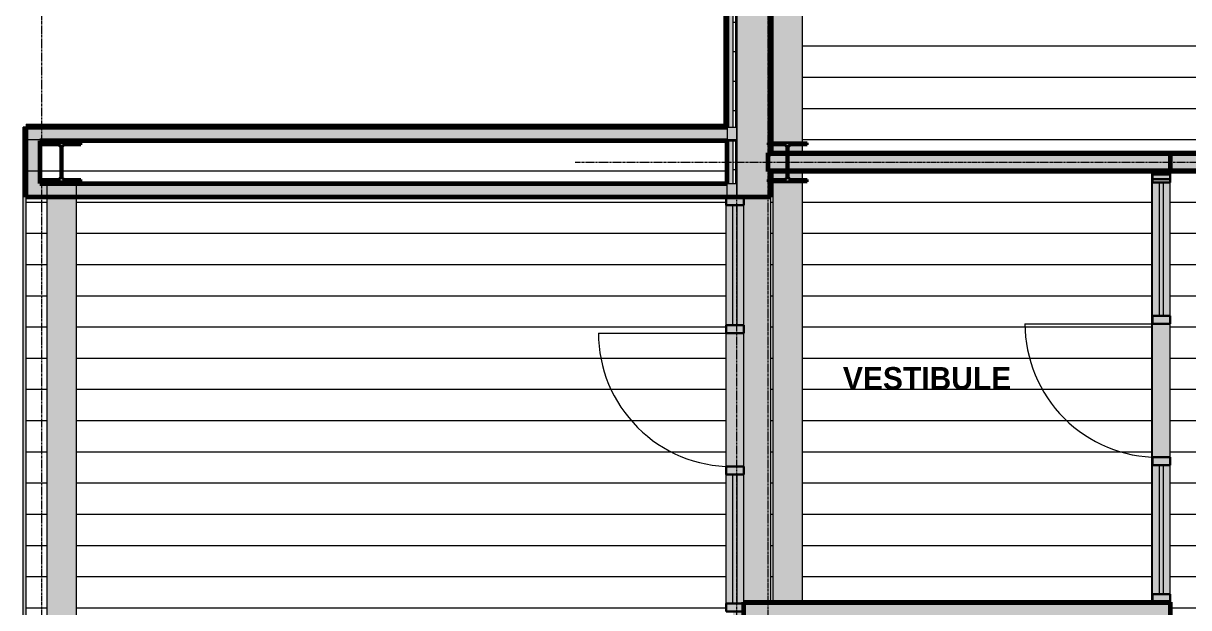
# Model space of a CAD drawing. Header units: inches. Extents: x 127 to 2210, y -1631 to -47.
# Drawn here: x 187.7 to 486.2, y -1124.4 to -974.8 of the extents above; entities that cross this region are included whole.
import ezdxf

# ---------------------------------------------------------------- set-up
doc = ezdxf.new("R2010")
doc.units = ezdxf.units.IN
doc.header["$MEASUREMENT"] = 0
doc.linetypes.add('Grid Line 1_2_', pattern=[0.875, 0.5, -0.125, 0.125, -0.125])
for name, color, linetype, lineweight in [('A-AREA-IDEN', 2, 'Continuous', 9), ('A-DOOR', 31, 'Continuous', 18), ('A-GLAZ-CURT', 52, 'Continuous', 9), ('A-GLAZ-CWMG', 51, 'Continuous', 9), ('A-ROOF', 132, 'Continuous', 18), ('A-ROOF-OTLN', 132, 'Continuous', 9), ('A-ROOF-PATT', 132, 'Continuous', 18), ('A-WALL', 113, 'Continuous', 18), ('A-WALL-PATT', 111, 'Continuous', 60), ('I-WALL', 2, 'Continuous', 18), ('L-SITE-WALL', 31, 'Continuous', 18), ('S-BEAM', 12, 'Continuous', 9), ('S-COLS', 52, 'Continuous', 9), ('S-GRID', 1, 'Continuous', 9)]:
    doc.layers.add(name, color=color, linetype=linetype, lineweight=lineweight)
doc.styles.add('Century Gothic_B', font='GOTHICB.TTF', dxfattribs={"height": 5.744479})
pattern_1 = [(45, (0, 0), (-6.33568, 6.33568), []), (45, (0, 9.6), (-6.33568, 6.33568), [])]
pattern_2 = [(0, (0, 0), (20.48, 5.12), [0.845, -14.515, 0.845, -14.515, -81.92]), (0, (0, 0), (20.48, 5.12), [-30.72, 0.845, -29.875, 0.845, -14.515, -35.84]), (0, (0, 0), (20.48, 5.12), [-76.8, 0.845, -9.395, 0.845, -24.755]), (120, (7.68, 2.56), (-14.67405, 15.1762), [0.845, -14.515, 0.845, -14.515, -81.92]), (120, (7.68, 2.56), (-14.67405, 15.1762), [-30.72, 0.845, -29.875, 0.845, -14.515, -35.84]), (120, (7.68, 2.56), (-14.67405, 15.1762), [-76.8, 0.845, -9.395, 0.845, -24.755]), (240, (10.24, 12.8), (-5.80595, -20.2962), [0.845, -14.515, 0.845, -14.515, -81.92]), (240, (10.24, 12.8), (-5.80595, -20.2962), [-30.72, 0.845, -29.875, 0.845, -14.515, -35.84]), (240, (10.24, 12.8), (-5.80595, -20.2962), [-76.8, 0.845, -9.395, 0.845, -24.755])]

# ---------------------------------------------------------------- blocks, each defined once
blk = doc.blocks.new('W-Wide Flange - W18X50-V21-REFLECTED CEILING PLAN - OFFICE ANNEX')
at = {"layer": 'S-BEAM'}
h = blk.add_hatch(color=71, dxfattribs=at)
h.paths.add_polyline_path([(387.19, -1506.37), (387.19, -1127.7), (379.69, -1127.7), (379.69, -1163.35), (384.78, -1163.35), (384.78, -1163.9), (380.64, -1163.9), (380.15, -1164.11), (379.95, -1164.6), (379.95, -1172.08), (380.15, -1172.57), (380.64, -1172.77), (384.78, -1172.77), (384.78, -1173.33), (379.69, -1173.33), (379.69, -1506.37), (386.97, -1506.37)], flags=0)
h.paths.add_polyline_path([(387.19, -1122.95), (387.19, -1015.33), (379.69, -1015.33), (379.69, -1122.95), (386.97, -1122.95)], flags=0)
h.paths.add_polyline_path([(382.58, -1014.77), (383.06, -1014.57), (383.27, -1014.08), (383.27, -1012.71), (379.69, -1012.71), (379.69, -1014.77)], flags=0)
h.paths.add_polyline_path([(387.19, -1014.77), (387.19, -1012.71), (383.61, -1012.71), (383.61, -1014.08), (383.81, -1014.57), (384.3, -1014.77), (386.97, -1014.77)], flags=0)
h.paths.add_polyline_path([(387.19, -1007.96), (387.19, -1005.9), (384.3, -1005.9), (383.81, -1006.11), (383.61, -1006.6), (383.61, -1007.96), (386.97, -1007.96)], flags=0)
h.paths.add_polyline_path([(379.69, -1007.96), (383.27, -1007.96), (383.27, -1006.6), (383.06, -1006.11), (382.58, -1005.9), (379.69, -1005.9), (379.69, -1006.6)], flags=0)
h.paths.add_polyline_path([(379.69, -1005.35), (387.19, -1005.35), (387.19, -698.96), (379.69, -698.96), (379.69, -1001.54)], flags=0)
at = {"layer": 'S-BEAM', "color": 7}
for p, q in [((379.69, -698.96), (379.69, -1005.35)), ((387.19, -698.96), (387.19, -1005.35)), ((379.69, -1005.9), (379.69, -1007.96)), ((387.19, -1005.9), (387.19, -1007.96)), ((379.69, -1012.71), (379.69, -1014.77)), ((387.19, -1012.71), (387.19, -1014.77)), ((379.69, -1015.33), (379.69, -1122.95)), ((387.19, -1015.33), (387.19, -1122.95))]:
    blk.add_line(p, q, dxfattribs=at)
blk = doc.blocks.new('System Panel - Exterior Glazing-430040-REFLECTED CEILING PLAN - OFFICE ANNEX')
at = {"layer": 'A-GLAZ-CURT', "transparency": 33554649}
blk.add_hatch(color=151, dxfattribs=at).paths.add_polyline_path([(16.53125, -0.25), (-16.53125, -0.25), (-16.53125, -1.25), (16.53125, -1.25)], flags=0)
at = {"layer": 'A-GLAZ-CURT', "color": 50, "lineweight": 18}
for p, q in [((-16.53125, -1.25), (-16.53125, -0.25)), ((-16.53125, -0.25), (16.53125, -0.25)), ((16.53125, -1.25), (-16.53125, -1.25)), ((16.53125, -0.25), (16.53125, -1.25))]:
    blk.add_line(p, q, dxfattribs=at)
at = {"layer": 'A-GLAZ-CURT', "color": 133}
for p, q in [((-16.53125, -0.25), (-16.53125, -1.25)), ((16.53125, -0.25), (16.53125, -1.25))]:
    blk.add_line(p, q, dxfattribs=at)
at = {"layer": 'A-GLAZ-CURT', "color": 143}
for p, q in [((-16.53125, -0.25), (16.53125, -0.25)), ((16.53125, -1.25), (-16.53125, -1.25))]:
    blk.add_line(p, q, dxfattribs=at)
blk = doc.blocks.new('Door_Single_Storefront - one-624149-REFLECTED CEILING PLAN - OFFICE ANNEX')
at = {"layer": 'A-DOOR', "color": 50}
blk.add_line((-17.09375, -34.1875), (-17.09375, 0), dxfattribs=at)
blk.add_arc((-17.09375, 0), 34.1875, 270, 0, dxfattribs=at)
blk = doc.blocks.new('Rectangular Mullion - Exterior 2_ x 4_5_-626657-REFLECTED CEILING PLAN - OFFICE ANNEX')
at = {"layer": 'A-GLAZ-CWMG'}
blk.add_hatch(color=170, dxfattribs=at).paths.add_polyline_path([(-2, 3), (0, 3), (0, -1.5), (-2, -1.5)], flags=0)
at = {"layer": 'A-GLAZ-CWMG', "color": 90, "lineweight": 30}
for p, q in [((0, 3), (-2, 3)), ((-2, 3), (-2, -1.5)), ((0, -1.5), (0, 3)), ((-2, -1.5), (0, -1.5))]:
    blk.add_line(p, q, dxfattribs=at)
blk = doc.blocks.new('Rectangular Mullion - Exterior 2_ x 4_5_-626658-REFLECTED CEILING PLAN - OFFICE ANNEX')
at = {"layer": 'A-GLAZ-CWMG'}
blk.add_hatch(color=170, dxfattribs=at).paths.add_polyline_path([(0, 3), (-2, 3), (-2, -1.5), (0, -1.5)], flags=0)
at = {"layer": 'A-GLAZ-CWMG', "color": 90, "lineweight": 30}
for p, q in [((-2, 3), (0, 3)), ((-2, -1.5), (-2, 3)), ((0, 3), (0, -1.5)), ((0, -1.5), (-2, -1.5))]:
    blk.add_line(p, q, dxfattribs=at)
blk = doc.blocks.new('Rectangular Mullion - Exterior 2_ x 4_5_-V22-REFLECTED CEILING PLAN - OFFICE ANNEX')
at = {"layer": 'A-GLAZ-CWMG'}
blk.add_hatch(color=170, dxfattribs=at).paths.add_polyline_path([(481.44, -1085.89), (481.44, -1051.7), (476.94, -1051.7), (476.94, -1085.89)], flags=0)
at = {"layer": 'A-GLAZ-CWMG', "color": 7}
for p, q in [((476.94, -1085.89), (476.94, -1051.7)), ((481.44, -1085.89), (481.44, -1051.7))]:
    blk.add_line(p, q, dxfattribs=at)
blk = doc.blocks.new('Rectangular Mullion - Exterior 2_ x 4_5_-430038-REFLECTED CEILING PLAN - OFFICE ANNEX')
at = {"layer": 'A-GLAZ-CWMG'}
blk.add_hatch(color=170, dxfattribs=at).paths.add_polyline_path([(1, -1.5), (-1, -1.5), (-1, 3), (1, 3)], flags=0)
at = {"layer": 'A-GLAZ-CWMG', "color": 90, "lineweight": 30}
for p, q in [((1, 3), (-1, 3)), ((-1, 3), (-1, -1.5)), ((1, -1.5), (1, 3)), ((-1, -1.5), (1, -1.5))]:
    blk.add_line(p, q, dxfattribs=at)
blk = doc.blocks.new('System Panel - Exterior Glazing-430041-REFLECTED CEILING PLAN - OFFICE ANNEX')
at = {"layer": 'A-GLAZ-CURT', "transparency": 33554649}
blk.add_hatch(color=151, dxfattribs=at).paths.add_polyline_path([(17.09375, -0.25), (-17.09375, -0.25), (-17.09375, -1.25), (17.09375, -1.25)], flags=0)
at = {"layer": 'A-GLAZ-CURT', "color": 50, "lineweight": 18}
for p, q in [((-17.09375, -1.25), (-17.09375, -0.25)), ((-17.09375, -0.25), (17.09375, -0.25)), ((17.09375, -1.25), (-17.09375, -1.25)), ((17.09375, -0.25), (17.09375, -1.25))]:
    blk.add_line(p, q, dxfattribs=at)
at = {"layer": 'A-GLAZ-CURT', "color": 133}
for p, q in [((-17.09375, -0.25), (-17.09375, -1.25)), ((17.09375, -0.25), (17.09375, -1.25))]:
    blk.add_line(p, q, dxfattribs=at)
at = {"layer": 'A-GLAZ-CURT', "color": 143}
for p, q in [((-17.09375, -0.25), (17.09375, -0.25)), ((17.09375, -1.25), (-17.09375, -1.25))]:
    blk.add_line(p, q, dxfattribs=at)
blk = doc.blocks.new('Rectangular Mullion - Exterior 2_ x 4_5_-430037-REFLECTED CEILING PLAN - OFFICE ANNEX')
at = {"layer": 'A-GLAZ-CWMG'}
h = blk.add_hatch(color=170, dxfattribs=at)
h.paths.add_polyline_path([(2046.94, -1489.46), (2046.94, -1455.27), (2045.19, -1455.27), (2045.19, -1489.46)], flags=0)
h.paths.add_polyline_path([(2044.19, -1489.46), (2044.19, -1455.27), (2042.44, -1455.27), (2042.44, -1489.46)], flags=0)
blk.add_hatch(color=170, dxfattribs=at).paths.add_polyline_path([(2045.19, -1489.46), (2045.19, -1455.27), (2044.19, -1455.27), (2044.19, -1489.46)], flags=0)
at = {"layer": 'A-GLAZ-CWMG', "color": 7}
for p, q in [((2042.44, -1455.27), (2042.44, -1489.46)), ((2046.94, -1455.27), (2046.94, -1489.46))]:
    blk.add_line(p, q, dxfattribs=at)
blk = doc.blocks.new('Rectangular Mullion - Exterior 2_ x 4_5_-V23-REFLECTED CEILING PLAN - OFFICE ANNEX')
at = {"layer": 'A-GLAZ-CWMG'}
h = blk.add_hatch(color=170, dxfattribs=at)
h.paths.add_polyline_path([(476.94, -1120.95), (478.69, -1120.95), (478.69, -1087.89), (476.94, -1087.89)], flags=0)
h.paths.add_polyline_path([(481.44, -1120.95), (481.44, -1087.89), (479.69, -1087.89), (479.69, -1120.95)], flags=0)
blk.add_hatch(color=170, dxfattribs=at).paths.add_polyline_path([(479.69, -1120.95), (479.69, -1087.89), (478.69, -1087.89), (478.69, -1120.95)], flags=0)
at = {"layer": 'A-GLAZ-CWMG', "color": 7}
for p, q in [((476.94, -1120.95), (476.94, -1087.89)), ((481.44, -1120.95), (481.44, -1087.89))]:
    blk.add_line(p, q, dxfattribs=at)
at = {"layer": 'A-GLAZ-CWMG', "color": 143}
for p, q in [((476.94, -1120.95), (478.69, -1120.95)), ((479.69, -1120.95), (481.44, -1120.95))]:
    blk.add_line(p, q, dxfattribs=at)
at = {"layer": 'A-GLAZ-CWMG', "color": 133}
blk.add_line((478.69, -1120.95), (479.69, -1120.95), dxfattribs=at)
blk = doc.blocks.new('System Panel - Exterior Glazing-637811-REFLECTED CEILING PLAN - OFFICE ANNEX')
at = {"layer": 'A-GLAZ-CURT', "transparency": 33554649}
blk.add_hatch(color=151, dxfattribs=at).paths.add_polyline_path([(-15.375, -1.25), (15.375, -1.25), (15.375, -0.25), (-15.375, -0.25)], flags=0)
at = {"layer": 'A-GLAZ-CURT', "color": 50, "lineweight": 18}
for p, q in [((-15.375, -1.25), (-15.375, -0.25)), ((-15.375, -0.25), (15.375, -0.25)), ((15.375, -1.25), (-15.375, -1.25)), ((15.375, -0.25), (15.375, -1.25))]:
    blk.add_line(p, q, dxfattribs=at)
at = {"layer": 'A-GLAZ-CURT', "color": 133}
for p, q in [((-15.375, -0.25), (-15.375, -1.25)), ((15.375, -0.25), (15.375, -1.25))]:
    blk.add_line(p, q, dxfattribs=at)
at = {"layer": 'A-GLAZ-CURT', "color": 143}
for p, q in [((-15.375, -0.25), (15.375, -0.25)), ((15.375, -1.25), (-15.375, -1.25))]:
    blk.add_line(p, q, dxfattribs=at)
blk = doc.blocks.new('Rectangular Mullion - Exterior 2_ x 4_5_-637810-REFLECTED CEILING PLAN - OFFICE ANNEX')
at = {"layer": 'A-GLAZ-CWMG'}
h = blk.add_hatch(color=170, dxfattribs=at)
h.paths.add_polyline_path([(370.45, -1052.08), (372.2, -1052.08), (372.2, -1021.33), (370.45, -1021.33), (370.45, -1027.47)], flags=0)
h.paths.add_polyline_path([(367.7, -1052.08), (369.45, -1052.08), (369.45, -1021.33), (367.7, -1021.33), (367.7, -1027.47)], flags=0)
blk.add_hatch(color=170, dxfattribs=at).paths.add_polyline_path([(370.45, -1052.08), (370.45, -1021.33), (369.45, -1021.33), (369.45, -1052.08)], flags=0)
at = {"layer": 'A-GLAZ-CWMG', "color": 143}
for p, q in [((369.45, -1021.33), (367.7, -1021.33)), ((370.69, -1021.33), (370.45, -1021.33))]:
    blk.add_line(p, q, dxfattribs=at)
at = {"layer": 'A-GLAZ-CWMG', "color": 7}
for p, q in [((367.7, -1052.08), (367.7, -1021.33)), ((372.2, -1052.08), (372.2, -1021.33))]:
    blk.add_line(p, q, dxfattribs=at)
at = {"layer": 'A-GLAZ-CWMG', "color": 133}
blk.add_line((370.45, -1021.33), (369.45, -1021.33), dxfattribs=at)
blk = doc.blocks.new('Rectangular Mullion - Exterior 2_ x 4_5_-V24-REFLECTED CEILING PLAN - OFFICE ANNEX')
at = {"layer": 'A-GLAZ-CWMG'}
h = blk.add_hatch(color=170, dxfattribs=at)
h.paths.add_polyline_path([(367.7, -1123.33), (369.45, -1123.33), (369.45, -1090.26), (367.7, -1090.26), (367.7, -1105.26)], flags=0)
h.paths.add_polyline_path([(370.69, -1123.33), (372.2, -1123.33), (372.2, -1090.26), (370.45, -1090.26), (370.45, -1123.33)], flags=0)
blk.add_hatch(color=170, dxfattribs=at).paths.add_polyline_path([(369.45, -1123.33), (370.45, -1123.33), (370.45, -1090.26), (369.45, -1090.26), (369.45, -1105.26)], flags=0)
at = {"layer": 'A-GLAZ-CWMG', "color": 7}
for p, q in [((367.7, -1123.33), (367.7, -1090.26)), ((372.2, -1122.95), (372.2, -1090.26))]:
    blk.add_line(p, q, dxfattribs=at)
at = {"layer": 'A-GLAZ-CWMG', "color": 143}
for p, q in [((367.7, -1123.33), (369.45, -1123.33)), ((370.45, -1123.33), (370.69, -1123.33))]:
    blk.add_line(p, q, dxfattribs=at)
at = {"layer": 'A-GLAZ-CWMG', "color": 133}
blk.add_line((369.45, -1123.33), (370.45, -1123.33), dxfattribs=at)
blk = doc.blocks.new('W-Wide Flange - W18X50-624780-REFLECTED CEILING PLAN - OFFICE ANNEX')
at = {"layer": 'S-BEAM'}
blk.add_hatch(color=71, dxfattribs=at).paths.add_polyline_path([(193.69, -1019.33), (201.19, -1019.33), (201.19, -1015.83), (193.69, -1015.83), (193.69, -1015.86)], flags=0)
h = blk.add_hatch(color=71, dxfattribs=at)
h.paths.add_polyline_path([(193.69, -1506.37), (201.19, -1506.37), (201.19, -1173.33), (193.69, -1173.33), (193.69, -1494.19)], flags=0)
h.paths.add_polyline_path([(201.19, -1172.77), (201.19, -1163.9), (198.3, -1163.9), (197.81, -1164.11), (197.61, -1164.6), (197.61, -1172.08), (197.81, -1172.57), (198.3, -1172.77)], flags=0)
h.paths.add_polyline_path([(196.58, -1172.77), (197.06, -1172.57), (197.27, -1172.08), (197.27, -1164.6), (197.06, -1164.11), (196.58, -1163.9), (193.69, -1163.9), (193.69, -1172.77)], flags=0)
h.paths.add_polyline_path([(196.58, -1163.35), (201.19, -1163.35), (201.19, -1019.33), (193.69, -1019.33), (193.69, -1163.35)], flags=0)
at = {"layer": 'S-BEAM', "color": 71}
for p, q in [((201.19, -1015.83), (193.69, -1015.83)), ((193.69, -1015.83), (193.69, -1019.33)), ((201.19, -1015.83), (201.19, -1019.33))]:
    blk.add_line(p, q, dxfattribs=at)
at = {"layer": 'S-BEAM', "color": 7}
for p, q in [((193.69, -1019.33), (193.69, -1163.35)), ((201.19, -1019.33), (201.19, -1163.35))]:
    blk.add_line(p, q, dxfattribs=at)
blk = doc.blocks.new('Rectangular Mullion - Exterior 2_ x 4_5_-430033-REFLECTED CEILING PLAN - OFFICE ANNEX')
at = {"layer": 'A-GLAZ-CWMG'}
blk.add_hatch(color=170, dxfattribs=at).paths.add_polyline_path([(1, -1.5), (-1, -1.5), (-1, 3), (1, 3)], flags=0)
at = {"layer": 'A-GLAZ-CWMG', "color": 90, "lineweight": 30}
for p, q in [((1, 3), (-1, 3)), ((-1, 3), (-1, -1.5)), ((1, -1.5), (1, 3)), ((-1, -1.5), (1, -1.5))]:
    blk.add_line(p, q, dxfattribs=at)
blk = doc.blocks.new('Open Source Metal Building_Exterior_rvt-1-REFLECTED CEILING PLAN - OFFICE ANNEX')
at = {"layer": 'A-ROOF-OTLN', "lineweight": 5}
h = blk.add_hatch(color=10, dxfattribs=at)
h.paths.add_polyline_path([(367.94, -1001.35), (367.94, -1001.05), (367.19, -1001.05), (367.19, -1001.35)], flags=0)
h.paths.add_polyline_path([(367.94, -1000.6), (367.94, -698.96), (367.19, -698.96), (367.19, -1000.6)], flags=0)
for points in [[(187.69, -1624.19), (188.44, -1623.44), (188.44, -1001.35), (187.69, -1001.35), (187.69, -1571.98)], [(188.44, -1001.35), (367.19, -1001.35), (367.19, -1001.05), (367.94, -1001.05), (367.94, -1000.6), (188.44, -1000.6)]]:
    blk.add_hatch(color=10, dxfattribs=at).paths.add_polyline_path(points, flags=0)
at = {"layer": 'A-ROOF-PATT', "lineweight": 9}
h = blk.add_hatch(dxfattribs=at)
h.set_pattern_fill('FP_33', style=0, pattern_type=2)
h.set_pattern_definition([(180, (-24239.079, 21231.977), (1e-15, 7.993), [])])
h.paths.add_polyline_path([(2105.44, -1624.02), (2105.44, -1405.9), (2045.94, -1405.9), (2045.94, -1405.96), (2042.31, -1405.96), (2042.31, -1409.46), (2045.94, -1409.46), (2045.95, -1418.21), (2046.94, -1418.21), (2046.94, -1527.65), (2045.44, -1527.65), (2045.44, -1528.21), (2046.94, -1528.21), (2046.94, -1530.21), (1709.69, -1530.21), (1709.69, -1528.09), (777.4, -1528.09), (777.4, -1529.45), (774.57, -1529.45), (774.57, -1529.32), (774.63, -1529.32), (774.63, -1529.38), (777.34, -1529.38), (777.34, -1529.25), (773.78, -1529.25), (773.78, -1529.45), (491.06, -1529.45), (491.06, -1529.25), (487.5, -1529.25), (487.5, -1529.38), (490.21, -1529.38), (490.21, -1529.32), (490.27, -1529.32), (490.27, -1529.45), (487.44, -1529.45), (487.44, -1528.09), (487.19, -1528.09), (487.19, -1530.21), (366.94, -1530.21), (366.94, -1453.21), (367.7, -1453.21), (367.7, -1450.38), (367.83, -1450.38), (367.83, -1450.44), (367.76, -1450.44), (367.76, -1453.15), (367.9, -1453.15), (367.9, -1449.59), (367.7, -1449.59), (367.7, -1128.83), (367.9, -1128.83), (367.9, -1125.33), (367.76, -1125.33), (367.76, -1127.98), (367.83, -1127.98), (367.83, -1128.04), (367.7, -1128.04), (367.7, -1019.33), (370.44, -1019.33), (370.44, -1015.83), (367.94, -1015.83), (367.94, -1004.85), (370.44, -1004.85), (370.44, -1001.35), (188.44, -1001.35), (188.44, -1624.02), (1949.7, -1624.02)], flags=0)
h.paths.add_polyline_path([(1754.36, -1525.71), (2042.44, -1525.71), (2042.44, -1418.21), (2033.56, -1418.21), (2033.56, -1347.59), (2033.06, -1347.59), (2033.06, -1506.4), (2025.56, -1506.37), (2025.56, -1347.59), (1949.31, -1347.59), (1949.31, -1376.59), (1804.69, -1376.59), (1804.69, -1506.4), (1803.12, -1506.4), (1803.12, -1507.61), (1805.94, -1507.61), (1805.94, -1508.16), (1801.8, -1508.16), (1801.31, -1508.37), (1801.11, -1508.86), (1801.11, -1516.34), (1801.31, -1516.82), (1801.8, -1517.03), (1805.94, -1517.03), (1805.94, -1517.59), (1795.94, -1517.59), (1795.94, -1517.03), (1800.08, -1517.03), (1800.56, -1516.82), (1800.77, -1516.34), (1800.77, -1508.86), (1800.56, -1508.37), (1800.08, -1508.16), (1795.94, -1508.16), (1795.94, -1507.61), (1798.62, -1507.61), (1798.62, -1506.4), (1797.19, -1506.37), (1797.19, -1456.21), (1709.69, -1456.21), (1709.69, -1525.71), (1746.75, -1525.71)], flags=0)
h.paths.add_polyline_path([(452.12, -1525.71), (487.19, -1525.71), (487.19, -1516.84), (637.54, -1516.82), (637.75, -1516.34), (637.75, -1508.86), (637.54, -1508.37), (637.05, -1508.16), (632.92, -1508.16), (632.92, -1507.61), (642.92, -1507.61), (642.92, -1508.16), (638.78, -1508.16), (638.29, -1508.37), (638.09, -1508.86), (638.09, -1516.34), (638.32, -1516.84), (895.02, -1516.82), (895.23, -1516.34), (895.23, -1508.86), (895.02, -1508.37), (894.53, -1508.16), (890.39, -1508.16), (890.39, -1507.61), (900.39, -1507.61), (900.39, -1508.16), (896.26, -1508.16), (895.77, -1508.37), (895.56, -1508.86), (895.56, -1516.34), (895.79, -1516.84), (1102.03, -1516.84), (1102.03, -1331.96), (1118.6, -1331.96), (1118.6, -1017.21), (1082.4, -1017.21), (1082.4, -1012.46), (1116.03, -1012.46), (1116.03, -975.09), (1101.28, -975.09), (1101.28, -945.09), (1116.03, -945.09), (1116.03, -933.09), (1101.28, -933.09), (1101.28, -922.59), (1090.78, -922.59), (1090.78, -907.84), (1069.4, -907.84), (1069.4, -922.59), (949.4, -922.59), (949.4, -907.84), (928.03, -907.84), (928.03, -922.59), (917.53, -922.59), (917.53, -933.09), (902.78, -933.09), (902.78, -945.09), (917.53, -945.09), (917.53, -975.09), (902.78, -975.09), (902.78, -1012.46), (934.4, -1012.46), (934.4, -1017.21), (899.14, -1017.21), (899.14, -1506.4), (891.64, -1506.37), (891.64, -1015.33), (890.39, -1015.33), (890.39, -1014.77), (891.64, -1014.77), (891.64, -1005.9), (890.39, -1005.9), (890.39, -1005.35), (891.64, -1005.35), (891.64, -962.77), (641.67, -962.77), (641.67, -1005.35), (642.92, -1005.35), (642.92, -1005.9), (641.67, -1005.9), (641.67, -1014.77), (642.92, -1014.77), (642.92, -1015.33), (641.67, -1015.33), (641.67, -1506.4), (634.17, -1506.37), (634.17, -1015.33), (632.92, -1015.33), (632.92, -1014.77), (634.17, -1014.77), (634.17, -1005.9), (632.92, -1005.9), (632.92, -1005.35), (634.17, -1005.35), (634.17, -962.77), (627.56, -962.77), (627.56, -1012.71), (481.44, -1012.71), (481.44, -1127.7), (387.19, -1127.7), (387.19, -1506.4), (379.69, -1506.37), (379.69, -1173.33), (379.19, -1173.33), (379.19, -1507.61), (388.44, -1507.61), (388.44, -1508.16), (384.3, -1508.16), (383.81, -1508.37), (383.61, -1508.86), (383.61, -1516.34), (383.81, -1516.82), (384.3, -1517.03), (388.44, -1517.03), (388.44, -1517.59), (379.19, -1517.59), (379.19, -1522.46), (371.44, -1522.46), (371.44, -1525.71), (451.12, -1525.71)], flags=0)
h.paths.add_polyline_path([(2024.31, -1517.59), (2024.31, -1517.03), (2028.45, -1517.03), (2028.94, -1516.82), (2029.14, -1516.34), (2029.14, -1508.86), (2028.94, -1508.37), (2028.45, -1508.16), (2024.31, -1508.16), (2024.31, -1507.61), (2034.31, -1507.61), (2034.31, -1508.16), (2030.17, -1508.16), (2029.68, -1508.37), (2029.48, -1508.86), (2029.48, -1516.34), (2029.68, -1516.82), (2030.17, -1517.03), (2034.31, -1517.03), (2034.31, -1517.59), (2028.45, -1517.59)], flags=0)
h.paths.add_polyline_path([(192.44, -1517.59), (192.44, -1517.03), (196.58, -1517.03), (197.06, -1516.82), (197.27, -1516.34), (197.27, -1508.86), (197.06, -1508.37), (196.58, -1508.16), (192.44, -1508.16), (192.44, -1507.61), (202.44, -1507.61), (202.44, -1508.16), (198.3, -1508.16), (197.81, -1508.37), (197.61, -1508.86), (197.61, -1516.34), (197.81, -1516.82), (198.3, -1517.03), (202.44, -1517.03), (202.44, -1517.59), (196.58, -1517.59)], flags=0)
h.paths.add_polyline_path([(382.58, -1517.03), (383.06, -1516.82), (383.27, -1516.34), (383.27, -1508.86), (383.06, -1508.37), (382.58, -1508.16), (379.19, -1508.16), (379.19, -1517.03)], flags=0)
h.paths.add_polyline_path([(1591.49, -1516.84), (1591.98, -1516.82), (1592.18, -1516.34), (1592.18, -1508.86), (1591.98, -1508.37), (1591.49, -1508.16), (1589.78, -1508.16), (1589.78, -1516.84)], flags=0)
h.paths.add_polyline_path([(1593.21, -1516.84), (1704.94, -1516.84), (1704.94, -1451.71), (1797.19, -1451.71), (1797.19, -1175.65), (1796.85, -1175.65), (1796.85, -1175.52), (1796.92, -1175.52), (1796.92, -1175.59), (1797.19, -1175.59), (1797.19, -1175.45), (1796.06, -1175.45), (1796.06, -1175.65), (1644.06, -1175.65), (1644.06, -1175.45), (1640.5, -1175.45), (1640.5, -1175.59), (1643.21, -1175.59), (1643.21, -1175.52), (1643.27, -1175.52), (1643.27, -1175.65), (1640.44, -1175.65), (1640.44, -1173.52), (1797.19, -1173.52), (1797.19, -1173.33), (1795.94, -1173.33), (1795.94, -1172.77), (1797.19, -1172.77), (1797.19, -1163.9), (1795.94, -1163.9), (1795.94, -1163.35), (1797.19, -1163.35), (1797.19, -800.04), (1596.1, -800.04), (1596.1, -1005.35), (1597.35, -1005.35), (1597.35, -1005.9), (1596.1, -1005.9), (1596.1, -1014.77), (1597.35, -1014.77), (1597.35, -1015.33), (1596.1, -1015.33), (1596.1, -1163.35), (1597.35, -1163.35), (1597.35, -1163.9), (1596.1, -1163.9), (1596.1, -1172.77), (1597.35, -1172.77), (1597.35, -1173.33), (1596.1, -1173.33), (1596.1, -1506.4), (1589.78, -1506.4), (1589.78, -1507.61), (1597.35, -1507.61), (1597.35, -1508.16), (1593.21, -1508.16), (1592.73, -1508.37), (1592.52, -1508.86), (1592.52, -1516.34), (1592.75, -1516.84)], flags=0)
h.paths.add_polyline_path([(2029.13, -1507.06), (2029.13, -1506.43), (2029.49, -1506.43), (2029.49, -1507.06)], flags=0)
h.paths.add_polyline_path([(1592.18, -1507.06), (1592.18, -1506.43), (1592.53, -1506.43), (1592.53, -1507.06)], flags=0)
h.paths.add_polyline_path([(895.22, -1507.06), (895.22, -1506.43), (895.57, -1506.43), (895.57, -1507.06)], flags=0)
h.paths.add_polyline_path([(637.74, -1507.06), (637.74, -1506.43), (638.09, -1506.43), (638.09, -1507.06)], flags=0)
h.paths.add_polyline_path([(383.26, -1507.06), (383.26, -1506.43), (383.61, -1506.43), (383.61, -1507.06)], flags=0)
h.paths.add_polyline_path([(197.61, -1507.06), (197.26, -1507.06), (197.26, -1506.43), (197.61, -1506.43)], flags=0)
h.paths.add_polyline_path([(201.19, -1506.4), (193.69, -1506.37), (193.69, -1173.33), (192.44, -1173.33), (192.44, -1172.77), (193.69, -1172.77), (193.69, -1163.9), (192.44, -1163.9), (192.44, -1163.35), (193.69, -1163.35), (193.69, -1015.83), (201.19, -1015.83), (201.19, -1163.35), (202.44, -1163.35), (202.44, -1163.9), (201.19, -1163.9), (201.19, -1172.77), (202.44, -1172.77), (202.44, -1173.33), (201.19, -1173.33), (201.19, -1506.37)], flags=0)
h.paths.add_polyline_path([(1804.69, -1371.84), (1860.56, -1371.84), (1860.56, -800.04), (1804.69, -800.04), (1804.69, -1163.35), (1805.94, -1163.35), (1805.94, -1163.9), (1804.69, -1163.9), (1804.69, -1172.77), (1805.94, -1172.77), (1805.94, -1173.33), (1804.69, -1173.33), (1804.69, -1364.55)], flags=0)
h.paths.add_polyline_path([(1180.32, -1331.96), (1181.03, -1331.96), (1181.03, -1017.21), (1126.1, -1017.21), (1126.1, -1331.96), (1180.28, -1331.96)], flags=0)
h.paths.add_polyline_path([(1643.81, -1173.88), (1643.81, -1173.81), (1644, -1173.81), (1644, -1173.59), (1640.5, -1173.59), (1640.5, -1173.88), (1643.7, -1173.88)], flags=0)
h.paths.add_polyline_path([(1796.42, -1173.88), (1797.19, -1173.88), (1797.19, -1173.59), (1796.13, -1173.59), (1796.13, -1173.81), (1796.31, -1173.81), (1796.31, -1173.88)], flags=0)
h.paths.add_polyline_path([(379.19, -1172.66), (379.41, -1172.57), (379.61, -1172.08), (379.61, -1164.6), (379.41, -1164.11), (379.19, -1164.02), (379.19, -1172.57)], flags=0)
h.paths.add_polyline_path([(379.19, -1163.35), (379.69, -1163.35), (379.69, -1127.7), (379.19, -1127.7), (379.19, -1157.12)], flags=0)
h.paths.add_polyline_path([(387.19, -1122.95), (476.69, -1122.95), (476.69, -1012.71), (387.19, -1012.71), (387.19, -1014.77), (388.44, -1014.77), (388.44, -1015.33), (387.19, -1015.33)], flags=0)
h.paths.add_polyline_path([(379.69, -1122.95), (379.69, -1015.33), (379.19, -1015.33), (379.19, -1122.95)], flags=0)
h.paths.add_polyline_path([(201.19, -1015.33), (192.44, -1015.33), (192.44, -1014.77), (196.58, -1014.77), (197.06, -1014.57), (197.27, -1014.08), (197.27, -1006.6), (197.06, -1006.11), (196.58, -1005.9), (192.44, -1005.9), (192.44, -1005.35), (202.44, -1005.35), (202.44, -1005.9), (198.3, -1005.9), (197.81, -1006.11), (197.61, -1006.6), (197.61, -1014.08), (197.81, -1014.57), (198.3, -1014.77), (202.44, -1014.77), (202.44, -1015.33)], flags=0)
h.paths.add_polyline_path([(379.69, -1014.77), (379.69, -1012.71), (379.19, -1012.71), (379.19, -1014.77)], flags=0)
h.paths.add_polyline_path([(614.87, -1007.96), (622.81, -1007.96), (622.81, -698.96), (387.19, -698.96), (387.19, -1005.35), (388.44, -1005.35), (388.44, -1005.9), (387.19, -1005.9), (387.19, -1007.96), (582.31, -1007.96)], flags=0)
h.paths.add_polyline_path([(379.69, -1007.96), (379.69, -1005.9), (379.19, -1005.9), (379.19, -1007.96)], flags=0)
h.paths.add_polyline_path([(379.19, -1005.35), (379.69, -1005.35), (379.69, -698.96), (379.19, -698.96), (379.19, -1004.08)], flags=0)
h.paths.add_polyline_path([(649.19, -958.02), (891.64, -958.02), (891.64, -698.96), (641.67, -698.96), (641.67, -958.02), (647.43, -958.02)], flags=0)
h.paths.add_polyline_path([(634.17, -958.02), (634.17, -698.96), (627.56, -698.96), (627.56, -958.02)], flags=0)
h.paths.add_polyline_path([(1100.88, -931.59), (1100.5, -931.59), (1100.5, -931.26), (1100.88, -931.26)], flags=0)
h.paths.add_polyline_path([(926.53, -923.37), (926.2, -923.37), (926.2, -922.98), (926.53, -922.98)], flags=0)
at = {"layer": 'A-WALL-PATT', "lineweight": 9}
h = blk.add_hatch(dxfattribs=at)
h.set_pattern_fill('FP_32', style=0, pattern_type=2)
h.set_pattern_definition([(0, (0, 0), (0, 7.554), []), (90, (0, 0), (-7.554, 5e-16), [])])
h.paths.add_polyline_path([(369.44, -1015.83), (370.44, -1015.83), (370.44, -1004.85), (369.44, -1004.85)], flags=0)
h.paths.add_polyline_path([(369.44, -1001.35), (370.44, -1001.35), (370.44, -697.46), (369.44, -697.46), (369.44, -949.68)], flags=0)
h = blk.add_hatch(dxfattribs=at)
h.set_pattern_fill('FP_31', color=55, style=0, pattern_type=2)
h.set_pattern_definition([(161.57, (0.32, 0.32), (-2.5604962, -0.0005374), [0, -18.214, 2.022, 0]), (18.43, (-0.32, 0.32), (-2.5604962, 0.0005374), [0, -18.214, 2.022, 0]), (108.43, (0.32, 0.32), (1.2792209, -6.4008767), [6.07, -14.166]), (71.57, (-0.32, 0.32), (1.2792209, 6.4008767), [6.07, -14.166])])
h.paths.add_polyline_path([(378.44, -1019.33), (378.44, -696.46), (370.44, -696.46), (370.44, -1019.33), (370.69, -1019.33)], flags=0)
h = blk.add_hatch(dxfattribs=at)
h.set_pattern_fill('FP_1', style=0, pattern_type=2)
h.set_pattern_definition(pattern_2)
h.paths.add_polyline_path([(481.44, -1008.59), (481.44, -1007.96), (379.19, -1007.96), (379.19, -1008.59), (386.97, -1008.59)], flags=0)
h = blk.add_hatch(dxfattribs=at)
h.set_pattern_fill('FP_1', style=0, pattern_type=2)
h.set_pattern_definition(pattern_2)
h.paths.add_polyline_path([(481.44, -1012.71), (481.44, -1012.09), (379.19, -1012.09), (379.19, -1012.71), (386.97, -1012.71)], flags=0)
h = blk.add_hatch(dxfattribs=at)
h.set_pattern_fill('FP_1', style=0, pattern_type=2)
h.set_pattern_definition(pattern_2)
h.paths.add_polyline_path([(481.44, -1123.58), (481.44, -1122.95), (372.2, -1122.95), (372.2, -1123.58), (386.97, -1123.58)], flags=0)
at = {"layer": 'I-WALL', "transparency": 33554649}
for points in [[(370.44, -1004.85), (370.44, -1001.35), (188.44, -1001.35), (188.44, -1004.85), (369.44, -1004.85)], [(191.94, -1019.33), (191.94, -1004.85), (188.44, -1004.85), (188.44, -1019.33), (191.63, -1019.33)], [(191.94, -1019.33), (370.44, -1019.33), (370.44, -1015.83), (191.94, -1015.83)]]:
    blk.add_hatch(color=50, dxfattribs=at).paths.add_polyline_path(points, flags=0)
at = {"layer": 'I-WALL', "lineweight": 5}
for color, points in [(254, [(481.44, -1012.09), (481.44, -1008.59), (378.44, -1008.59), (378.44, -1012.09), (386.97, -1012.09)]), (8, [(476.69, -1122.95), (476.94, -1122.95), (476.94, -1012.71), (476.69, -1012.71), (476.69, -1120.95)]), (254, [(481.44, -1127.08), (481.44, -1123.58), (372.2, -1123.58), (372.2, -1127.08), (386.97, -1127.08)])]:
    blk.add_hatch(color=color, dxfattribs=at).paths.add_polyline_path(points, flags=0)
at = {"layer": 'L-SITE-WALL', "lineweight": 5}
h = blk.add_hatch(color=21, dxfattribs=at)
h.paths.add_polyline_path([(379.19, -1019.33), (379.19, -1012.09), (378.44, -1012.09), (378.44, -1019.33)], flags=0)
h.paths.add_polyline_path([(378.44, -1008.59), (379.19, -1008.59), (379.19, -697.46), (378.44, -697.46), (378.44, -1001.54)], flags=0)
at = {"layer": 'L-SITE-WALL'}
h = blk.add_hatch(color=50, dxfattribs=at)
h.paths.add_polyline_path([(367.94, -1015.83), (369.44, -1015.83), (369.44, -1004.85), (367.94, -1004.85)], flags=0)
h.paths.add_polyline_path([(367.94, -1001.35), (369.44, -1001.35), (369.44, -698.96), (367.94, -698.96), (367.94, -949.68)], flags=0)
at = {"layer": 'L-SITE-WALL', "lineweight": 5}
h = blk.add_hatch(color=8, dxfattribs=at)
h.paths.add_polyline_path([(369.83, -1453.21), (379.19, -1453.21), (379.19, -1173.33), (374.78, -1173.33), (374.78, -1172.77), (378.92, -1172.77), (379.19, -1172.66), (379.19, -1164.02), (378.92, -1163.9), (374.78, -1163.9), (374.78, -1163.35), (379.19, -1163.35), (379.19, -1127.7), (372.2, -1127.7), (372.2, -1125.33), (369.83, -1125.33), (369.83, -1453.15)], flags=0)
h.paths.add_polyline_path([(369.77, -1453.15), (369.77, -1449.65), (369.54, -1449.65), (369.54, -1449.84), (369.47, -1449.84), (369.47, -1453.15)], flags=0)
h.paths.add_polyline_path([(369.77, -1128.77), (369.77, -1125.33), (369.47, -1125.33), (369.47, -1128.58), (369.54, -1128.58), (369.54, -1128.77)], flags=0)
h.paths.add_polyline_path([(379.19, -1122.95), (379.19, -1019.33), (372.2, -1019.33), (372.2, -1122.95)], flags=0)
at = {"layer": 'S-COLS'}
h = blk.add_hatch(dxfattribs=at)
h.set_pattern_fill('FP_34', color=256, style=0, pattern_type=2)
h.set_pattern_definition(pattern_1)
h.paths.add_polyline_path([(192.44, -1015.33), (202.44, -1015.33), (202.44, -1014.77), (198.3, -1014.77), (197.81, -1014.57), (197.61, -1014.08), (197.61, -1006.6), (197.81, -1006.11), (198.3, -1005.9), (202.44, -1005.9), (202.44, -1005.35), (192.44, -1005.35), (192.44, -1005.9), (196.58, -1005.9), (197.06, -1006.11), (197.27, -1006.6), (197.27, -1014.08), (197.06, -1014.57), (196.58, -1014.77), (192.44, -1014.77)], flags=0)
h = blk.add_hatch(dxfattribs=at)
h.set_pattern_fill('FP_34', color=256, style=0, pattern_type=2)
h.set_pattern_definition(pattern_1)
h.paths.add_polyline_path([(386.97, -1015.33), (388.44, -1015.33), (388.44, -1014.77), (384.3, -1014.77), (383.81, -1014.57), (383.61, -1014.08), (383.61, -1006.6), (383.81, -1006.11), (384.3, -1005.9), (388.44, -1005.9), (388.44, -1005.35), (378.44, -1005.35), (378.44, -1005.9), (382.58, -1005.9), (383.06, -1006.11), (383.27, -1006.6), (383.27, -1014.08), (383.06, -1014.57), (382.58, -1014.77), (378.44, -1014.77), (378.44, -1015.33)], flags=0)
at = {"layer": 'A-ROOF', "color": 9}
for p, q in [((188.44, -1019.33), (188.44, -1001.35)), ((188.44, -1001.35), (367.94, -1001.35))]:
    blk.add_line(p, q, dxfattribs=at)
at = {"layer": 'A-ROOF', "color": 50}
blk.add_line((188.44, -1155.47), (188.44, -1019.33), dxfattribs=at)
at = {"layer": 'A-ROOF-OTLN', "color": 7}
for p, q in [((367.19, -1000.6), (367.19, -698.96)), ((188.44, -1001.35), (187.69, -1001.35)), ((187.69, -1624.19), (187.69, -1001.35)), ((188.44, -1000.6), (188.44, -1001.35)), ((188.44, -1000.6), (367.94, -1000.6)), ((367.19, -1001.35), (367.19, -1001.05)), ((188.44, -1155.47), (188.44, -1019.33))]:
    blk.add_line(p, q, dxfattribs=at)
at = {"layer": 'A-ROOF-OTLN', "color": 71}
for p, q in [((188.44, -1019.33), (188.44, -1001.35)), ((367.19, -1001.35), (367.94, -1001.35))]:
    blk.add_line(p, q, dxfattribs=at)
at = {"layer": 'A-WALL', "color": 50}
for p, q in [((369.44, -698.96), (369.44, -1001.35)), ((370.44, -698.96), (370.44, -1001.35)), ((378.44, -698.96), (378.44, -1008.59)), ((367.94, -1001.35), (369.44, -1001.35)), ((369.44, -1001.35), (370.44, -1001.35)), ((370.44, -1001.35), (370.44, -1004.85)), ((370.44, -1004.85), (370.44, -1001.35)), ((367.94, -1004.85), (369.44, -1004.85)), ((369.44, -1004.85), (369.44, -1015.83)), ((369.44, -1004.85), (370.44, -1004.85)), ((370.44, -1004.85), (370.44, -1015.83)), ((378.44, -1008.59), (378.44, -1012.09)), ((378.44, -1008.59), (378.44, -1012.09)), ((378.44, -1008.59), (379.19, -1008.59)), ((379.19, -1008.59), (379.19, -1007.96)), ((481.44, -1008.59), (379.19, -1008.59)), ((378.44, -1012.09), (378.44, -1019.33)), ((378.44, -1012.09), (379.19, -1012.09)), ((379.19, -1012.71), (379.19, -1012.09)), ((481.44, -1012.09), (379.19, -1012.09)), ((367.94, -1015.83), (369.44, -1015.83)), ((369.44, -1015.83), (370.44, -1015.83)), ((370.44, -1015.83), (370.44, -1019.33)), ((370.44, -1019.33), (370.44, -1015.83)), ((481.44, -1123.58), (372.2, -1123.58))]:
    blk.add_line(p, q, dxfattribs=at)
at = {"layer": 'I-WALL', "color": 250, "lineweight": 60}
for p, q in [((188.44, -1001.35), (367.94, -1001.35)), ((188.44, -1004.85), (188.44, -1001.35)), ((188.44, -1019.33), (188.44, -1004.85)), ((367.94, -1004.85), (191.94, -1004.85)), ((191.94, -1004.85), (191.94, -1015.83)), ((379.19, -1007.96), (481.44, -1007.96)), ((481.44, -1007.96), (481.44, -1012.71)), ((481.44, -1012.71), (379.19, -1012.71)), ((191.94, -1015.83), (367.94, -1015.83)), ((191.94, -1019.33), (188.44, -1019.33)), ((367.94, -1019.33), (191.94, -1019.33)), ((372.2, -1122.95), (481.44, -1122.95)), ((372.2, -1127.7), (372.2, -1122.95)), ((481.44, -1122.95), (481.44, -1127.7))]:
    blk.add_line(p, q, dxfattribs=at)
at = {"layer": 'I-WALL', "color": 9}
for p, q in [((188.44, -1001.35), (367.94, -1001.35)), ((188.44, -1001.35), (188.44, -1004.85)), ((188.44, -1019.33), (188.44, -1004.85)), ((367.94, -1004.85), (191.94, -1004.85)), ((191.94, -1004.85), (191.94, -1015.83)), ((191.94, -1015.83), (193.69, -1015.83)), ((201.19, -1015.83), (367.94, -1015.83)), ((191.94, -1019.33), (188.44, -1019.33)), ((193.69, -1019.33), (191.94, -1019.33)), ((367.7, -1019.33), (201.19, -1019.33))]:
    blk.add_line(p, q, dxfattribs=at)
at = {"layer": 'I-WALL', "color": 255}
for p, q in [((367.94, -1001.35), (367.94, -1004.85)), ((367.94, -1019.33), (367.94, -1015.83)), ((367.94, -1019.33), (367.7, -1019.33))]:
    blk.add_line(p, q, dxfattribs=at)
at = {"layer": 'I-WALL', "color": 50}
blk.add_line((476.69, -1012.71), (476.69, -1122.95), dxfattribs=at)
at = {"layer": 'L-SITE-WALL', "color": 250, "lineweight": 60}
for p, q in [((367.94, -1001.35), (367.94, -698.96)), ((379.19, -698.96), (379.19, -1007.96)), ((367.94, -1015.83), (367.94, -1004.85)), ((379.19, -1012.71), (379.19, -1019.33)), ((370.44, -1019.33), (367.94, -1019.33)), ((379.19, -1019.33), (370.44, -1019.33))]:
    blk.add_line(p, q, dxfattribs=at)
at = {"layer": 'L-SITE-WALL', "color": 50}
blk.add_line((379.19, -1122.95), (379.19, -1019.33), dxfattribs=at)
at = {"layer": 'S-COLS', "color": 130, "lineweight": 40}
for p, q in [((192.44, -1005.35), (202.44, -1005.35)), ((192.44, -1005.9), (192.44, -1005.35)), ((196.58, -1005.9), (192.44, -1005.9)), ((202.44, -1005.9), (198.3, -1005.9)), ((202.44, -1005.35), (202.44, -1005.9)), ((378.44, -1005.35), (388.44, -1005.35)), ((378.44, -1005.9), (378.44, -1005.35)), ((382.58, -1005.9), (378.44, -1005.9)), ((388.44, -1005.9), (384.3, -1005.9)), ((388.44, -1005.35), (388.44, -1005.9)), ((197.27, -1014.08), (197.27, -1006.6)), ((197.61, -1006.6), (197.61, -1014.08)), ((383.27, -1014.08), (383.27, -1006.6)), ((383.61, -1006.6), (383.61, -1014.08)), ((192.44, -1015.33), (192.44, -1014.77)), ((192.44, -1014.77), (196.58, -1014.77)), ((198.3, -1014.77), (202.44, -1014.77)), ((202.44, -1014.77), (202.44, -1015.33)), ((378.44, -1015.33), (378.44, -1014.77)), ((378.44, -1014.77), (382.58, -1014.77)), ((384.3, -1014.77), (388.44, -1014.77)), ((388.44, -1014.77), (388.44, -1015.33)), ((202.44, -1015.33), (192.44, -1015.33)), ((388.44, -1015.33), (378.44, -1015.33))]:
    blk.add_line(p, q, dxfattribs=at)
for centre, start, end in [((196.58, -1006.6), 0, 90), ((198.3, -1006.6), 90, 180), ((382.58, -1006.6), 0, 90), ((384.3, -1006.6), 90, 180), ((196.58, -1014.08), 270, 0), ((198.3, -1014.08), 180, 270), ((382.58, -1014.08), 270, 0), ((384.3, -1014.08), 180, 270)]:
    blk.add_arc(centre, 0.691, start, end, dxfattribs=at)
at = {"layer": 'S-GRID', "linetype": 'Grid Line 1_2_'}
for p, q in [((192.44, -1631.19), (192.44, -124.28)), ((370.44, -1631.19), (370.44, -124.28)), ((378.44, -1631.19), (378.44, -124.28)), ((329.05, -1010.34), (2105.65, -1010.34))]:
    blk.add_line(p, q, dxfattribs=at)
at = {"lineweight": 9}
for name, p in [('W-Wide Flange - W18X50-V21-REFLECTED CEILING PLAN - OFFICE ANNEX', (0, 0)), ('W-Wide Flange - W18X50-624780-REFLECTED CEILING PLAN - OFFICE ANNEX', (0, 0)), ('Rectangular Mullion - Exterior 2_ x 4_5_-637810-REFLECTED CEILING PLAN - OFFICE ANNEX', (0, 0)), ('Rectangular Mullion - Exterior 2_ x 4_5_-V22-REFLECTED CEILING PLAN - OFFICE ANNEX', (0, 0)), ('Rectangular Mullion - Exterior 2_ x 4_5_-V22-REFLECTED CEILING PLAN - OFFICE ANNEX', (-109.23, -2.37)), ('Rectangular Mullion - Exterior 2_ x 4_5_-V23-REFLECTED CEILING PLAN - OFFICE ANNEX', (0, 0)), ('Rectangular Mullion - Exterior 2_ x 4_5_-V24-REFLECTED CEILING PLAN - OFFICE ANNEX', (0, 0))]:
    blk.add_blockref(name, p, dxfattribs=at)
at = {"lineweight": 9, "extrusion": (0, 0, -1), "rotation": 90.0000000000001}
for name, p in [('Rectangular Mullion - Exterior 2_ x 4_5_-626657-REFLECTED CEILING PLAN - OFFICE ANNEX', (-478.44, -1012.71)), ('Rectangular Mullion - Exterior 2_ x 4_5_-430033-REFLECTED CEILING PLAN - OFFICE ANNEX', (-478.44, -1014.51)), ('Rectangular Mullion - Exterior 2_ x 4_5_-626657-REFLECTED CEILING PLAN - OFFICE ANNEX', (-369.2, -1019.33)), ('Rectangular Mullion - Exterior 2_ x 4_5_-430038-REFLECTED CEILING PLAN - OFFICE ANNEX', (-478.44, -1050.7)), ('Rectangular Mullion - Exterior 2_ x 4_5_-430038-REFLECTED CEILING PLAN - OFFICE ANNEX', (-369.2, -1053.08)), ('Rectangular Mullion - Exterior 2_ x 4_5_-430038-REFLECTED CEILING PLAN - OFFICE ANNEX', (-478.44, -1086.89)), ('Rectangular Mullion - Exterior 2_ x 4_5_-430038-REFLECTED CEILING PLAN - OFFICE ANNEX', (-369.2, -1089.26))]:
    blk.add_blockref(name, p, dxfattribs=at)
at = {"lineweight": 9}
for name, p, rotation in [('Rectangular Mullion - Exterior 2_ x 4_5_-430037-REFLECTED CEILING PLAN - OFFICE ANNEX', (2523.87, -2504.97), 180), ('System Panel - Exterior Glazing-430041-REFLECTED CEILING PLAN - OFFICE ANNEX', (478.44, -1032.61), 89.9999999999999), ('System Panel - Exterior Glazing-637811-REFLECTED CEILING PLAN - OFFICE ANNEX', (369.2, -1036.7), 89.9999999999999), ('Door_Single_Storefront - one-624149-REFLECTED CEILING PLAN - OFFICE ANNEX', (478.44, -1068.79), 269.9999999999999), ('Door_Single_Storefront - one-624149-REFLECTED CEILING PLAN - OFFICE ANNEX', (369.2, -1071.17), 269.9999999999999), ('System Panel - Exterior Glazing-430040-REFLECTED CEILING PLAN - OFFICE ANNEX', (478.44, -1104.42), 89.9999999999999), ('System Panel - Exterior Glazing-430040-REFLECTED CEILING PLAN - OFFICE ANNEX', (369.2, -1106.79), 89.9999999999999), ('Rectangular Mullion - Exterior 2_ x 4_5_-626658-REFLECTED CEILING PLAN - OFFICE ANNEX', (478.44, -1122.95), 269.9999999999999), ('Rectangular Mullion - Exterior 2_ x 4_5_-626658-REFLECTED CEILING PLAN - OFFICE ANNEX', (369.2, -1125.33), 269.9999999999999)]:
    blk.add_blockref(name, p, dxfattribs=dict(at, rotation=rotation))

msp = doc.modelspace()

# ---------------------------------------------------------------- hatches: boundary and pattern name
at = {"layer": 'A-WALL-PATT', "lineweight": 9}
h = msp.add_hatch(dxfattribs=at)
h.set_pattern_fill('FP_1', color=256, style=0, pattern_type=2)
h.set_pattern_definition(pattern_2)
h.paths.add_polyline_path([(622.81, -1008.59), (622.81, -1007.96), (378.44, -1007.96), (378.44, -1008.59), (614.87, -1008.59)], flags=0)
h = msp.add_hatch(dxfattribs=at)
h.set_pattern_fill('FP_1', color=256, style=0, pattern_type=2)
h.set_pattern_definition(pattern_2)
h.paths.add_polyline_path([(626.94, -1012.71), (626.94, -1012.09), (378.44, -1012.09), (378.44, -1012.71), (622.81, -1012.71)], flags=0)
at = {"layer": 'I-WALL', "lineweight": 5}
msp.add_hatch(color=256, dxfattribs=at).paths.add_polyline_path([(623.44, -1012.09), (623.44, -1008.59), (378.44, -1008.59), (378.44, -1012.09), (622.81, -1012.09)], flags=0)

# ---------------------------------------------------------------- linework, layer by layer
at = {"layer": 'A-WALL'}
for p, q in [((623.44, -1008.59), (378.44, -1008.59)), ((626.94, -1012.09), (378.44, -1012.09))]:
    msp.add_line(p, q, dxfattribs=at)
at = {"layer": 'I-WALL', "lineweight": 60}
for p, q in [((378.44, -1007.96), (622.81, -1007.96)), ((378.44, -1012.71), (378.44, -1007.96)), ((627.56, -1012.71), (378.44, -1012.71))]:
    msp.add_line(p, q, dxfattribs=at)

# ---------------------------------------------------------------- texts
at = {"layer": 'A-AREA-IDEN', "insert": (419.17, -1062.79), "char_height": 5.744, "width": 44.208, "attachment_point": 2, "line_spacing_factor": 0.984796, "style": 'Century Gothic_B'}
msp.add_mtext('VESTIBULE', dxfattribs=at)

# ---------------------------------------------------------------- next in the draw order: block references
at = {"lineweight": 5}
msp.add_blockref('Open Source Metal Building_Exterior_rvt-1-REFLECTED CEILING PLAN - OFFICE ANNEX', (0, 0), dxfattribs=at)

doc.saveas('drawing.dxf')
